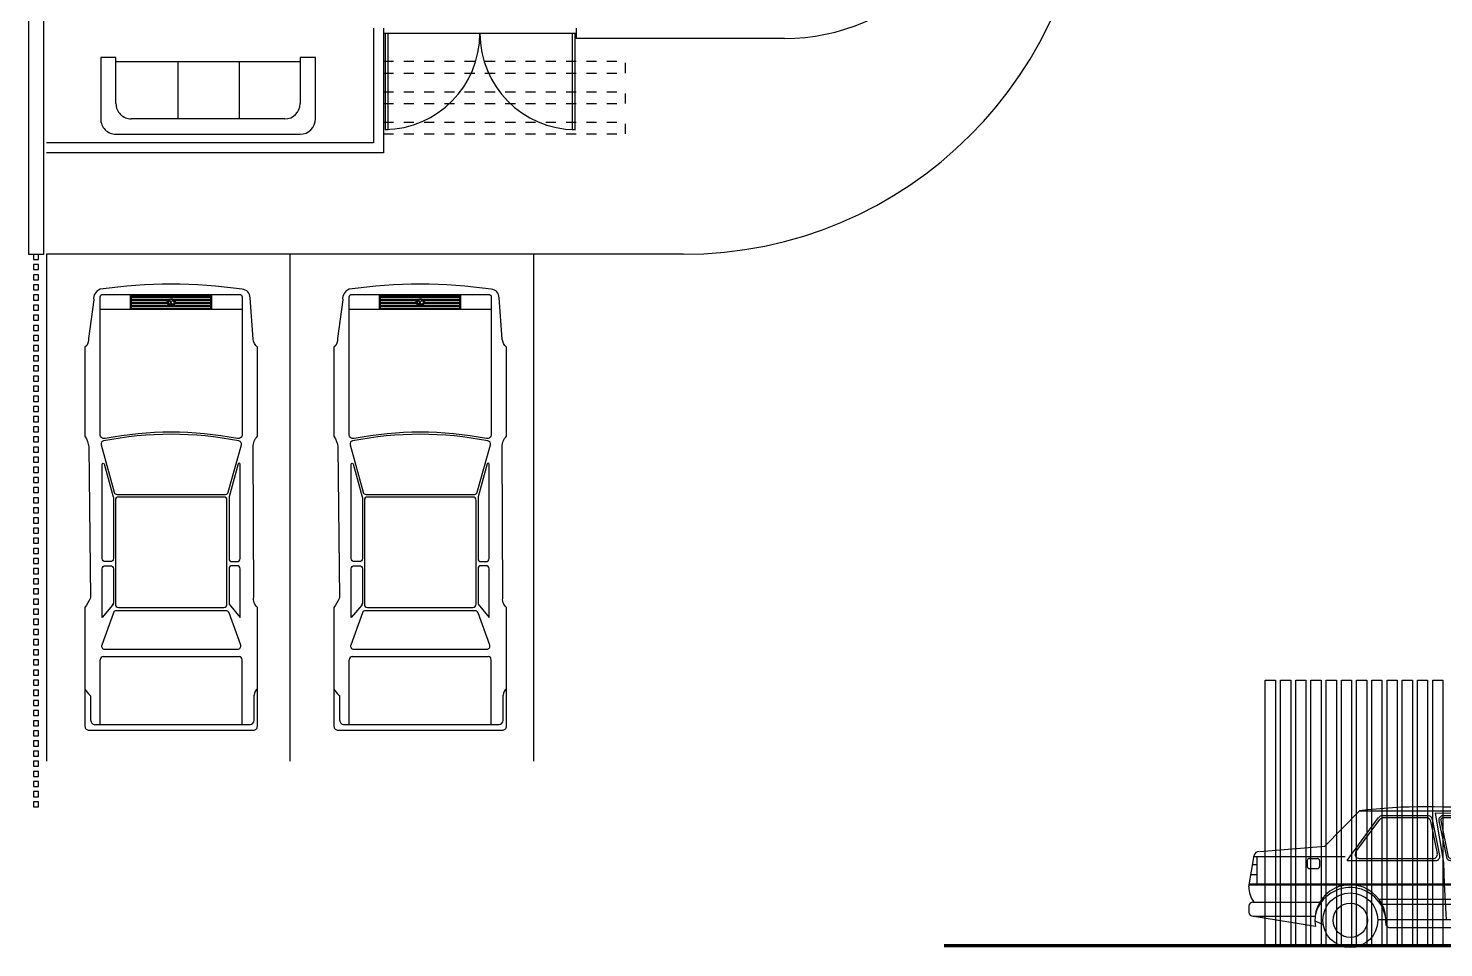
# Model space of a CAD drawing. Header units: millimetres. Extents: x -238.3 to -200.1, y 716.8 to 744.5.
# Drawn here: x -238.35 to -224.39, y 718.33 to 727.4 of the extents above; entities that cross this region are included whole.
import ezdxf

# ---------------------------------------------------------------- set-up
doc = ezdxf.new("R2010")
doc.units = ezdxf.units.MM
doc.header["$LTSCALE"] = 0.25
doc.linetypes.add('5', pattern=[0.32, 0.12, -0.04, 0.12, -0.04])
for name, color, linetype in [('acceso oficinas', 5, 'Continuous'), ('autos', 7, 'Continuous'), ('banqueta ext.', 152, 'Continuous'), ('estacionamiento', 2, 'Continuous'), ('muebles', 128, 'Continuous'), ('muro 1', 216, 'Continuous'), ('muro 2', 142, 'Continuous'), ('reja', 132, 'Continuous'), ('viguetas', 7, 'Continuous')]:
    doc.layers.add(name, color=color, linetype=linetype)
doc.layers.add('linea de tierra', color=7, linetype='Continuous', lineweight=80)

# ---------------------------------------------------------------- blocks, each defined once
blk = doc.blocks.new('s3')
at = {"layer": 'muebles'}
for p, q in [((201.283, 652.29), (200.678, 652.29)), ((200.678, 652.29), (200.678, 652.139)), ((200.678, 652.139), (201.132, 652.139)), ((200.72, 652.139), (200.72, 650.33)), ((201.434, 650.324), (201.434, 652.139)), ((201.283, 651.988), (201.283, 650.475)), ((201.277, 651.54), (200.72, 651.54)), ((200.72, 650.935), (201.277, 650.935)), ((201.132, 650.324), (200.678, 650.324)), ((200.678, 650.324), (200.678, 650.173)), ((200.678, 650.173), (201.283, 650.173))]:
    blk.add_line(p, q, dxfattribs=at)
for centre, start, end in [((201.283, 652.139), 0, 90), ((201.132, 651.988), 0, 90), ((201.132, 650.475), 270, 0), ((201.283, 650.324), 270, 0)]:
    blk.add_arc(centre, 0.151, start, end, dxfattribs=at)
blk = doc.blocks.new('ZJETTAPL')
for p, q in [((0.066, 1.619), (0.066, 0.089)), ((0.066, 1.566), (0.705, 1.566)), ((0.106, 1.659), (0.344, 1.659)), ((0.735, 1.536), (0.735, 0.196)), ((4.159, 0.166), (4.159, 1.566)), ((4.159, 1.266), (4.309, 1.266)), ((4.169, 0.476), (4.169, 1.256)), ((4.169, 1.256), (4.299, 1.256)), ((4.189, 0.476), (4.189, 1.256)), ((4.199, 0.476), (4.199, 1.256)), ((4.219, 0.905), (4.219, 1.256)), ((4.229, 0.909), (4.229, 1.256)), ((4.249, 0.905), (4.249, 1.256)), ((4.259, 0.892), (4.259, 1.256)), ((4.279, 0.476), (4.279, 1.256)), ((4.289, 0.476), (4.289, 1.256)), ((4.299, 0.476), (4.299, 1.256)), ((4.213, 0.857), (4.252, 0.882)), ((4.215, 0.882), (4.251, 0.846)), ((4.251, 0.846), (4.224, 0.835)), ((4.252, 0.882), (4.227, 0.898)), ((4.259, 0.476), (4.259, 0.839)), ((4.219, 0.476), (4.219, 0.826)), ((4.229, 0.476), (4.229, 0.822)), ((4.249, 0.476), (4.249, 0.826)), ((4.159, 0.466), (4.309, 0.466)), ((4.169, 0.476), (4.299, 0.476)), ((0.066, 0.166), (0.705, 0.166)), ((0.106, 0.049), (0.356, 0.049))]:
    blk.add_line(p, q)
for points in [[(1.314, 1.663, -0.040399), (1.221, 1.716), (0.049, 1.716, 0.414214), (0.009, 1.676), (0.009, 0.056, 0.414214), (0.049, 0.016), (1.221, 0.016, -0.281361), (1.323, 0.051), (2.804, 0.058, -0.212318), (2.909, 0.016), (3.789, 0.016, -0.184172), (3.868, 0.058), (4.276, 0.089, 0.412304), (4.359, 0.166, 0.071429), (4.359, 1.566, 0.351324), (4.255, 1.63), (3.873, 1.682, -0.284391), (3.789, 1.716), (2.909, 1.716, -0.0997), (2.804, 1.677)], [(1.702, 1.436, -0.414214), (1.672, 1.466), (1.672, 1.516, -0.414214), (1.702, 1.546), (2.634, 1.546, -0.874628), (2.636, 1.526), (2.31, 1.437, -0.066879), (2.302, 1.436)], [(2.863, 1.534, 0.435419), (2.826, 1.557), (2.358, 1.429, 0.337972), (2.335, 1.4), (2.335, 0.332, 0.337972), (2.358, 0.303), (2.826, 0.174, 0.435419), (2.863, 0.198, 0.097943)], [(4.284, 0.166), (2.926, 0.166, -0.470851), (2.887, 0.213, 0.095001), (2.887, 1.518, -0.470851), (2.926, 1.566), (4.284, 1.566, -0.414214), (4.309, 1.541), (4.309, 0.191, -0.414214)], [(1.251, 0.296), (1.121, 0.186), (1.602, 0.186, 0.414214), (1.632, 0.216), (1.632, 0.266, 0.414214), (1.602, 0.296)], [(1.702, 0.296, 0.414214), (1.672, 0.266), (1.672, 0.216, 0.414214), (1.702, 0.186), (2.634, 0.186, 0.874628), (2.636, 0.206), (2.31, 0.295, 0.066879), (2.302, 0.296)]]:
    blk.add_lwpolyline(points, format="xyb", close=True)
for points in [[(1.188, 0.325), (1.188, 1.407, 0.315355), (1.168, 1.435), (0.849, 1.551, 0.520502), (0.809, 1.523), (0.809, 0.209, 0.520502), (0.849, 0.181), (1.168, 0.296)], [(1.243, 1.443, 0.176757), (1.262, 1.436, -0.176757), (1.243, 1.443), (1.121, 1.546), (1.602, 1.546, -0.414214), (1.632, 1.516), (1.632, 1.466, -0.414214), (1.602, 1.436), (1.262, 1.436)], [(1.221, 1.386), (1.221, 0.346, 0.414214), (1.251, 0.316), (2.279, 0.316, 0.414214), (2.309, 0.346), (2.309, 1.386, 0.414214), (2.279, 1.416), (1.251, 1.416)], [(4.257, 0.836, 0.259187), (4.257, 0.895, 0.583967), (4.21, 0.895, 0.259397), (4.21, 0.836, 0.588403), (4.258, 0.836, 0.588403)], [(4.249, 0.841, 0.259126), (4.249, 0.89, 0.582877), (4.219, 0.891, 0.259126), (4.219, 0.841, 0.588403), (4.249, 0.841)]]:
    blk.add_lwpolyline(points, format="xyb")
for centre, radius, start, end in [((0.484, 1.565), 0.164, 112.9496, 143.0423), ((0.106, 1.619), 0.04, 90, 180), ((0.344, 1.669), 0.01, 270, 323.0423), ((0.705, 1.536), 0.03, 0, 90), ((1.251, 1.386), 0.03, 90, 180), ((2.279, 1.386), 0.03, 0, 90), ((1.158, 0.325), 0.03, 289.9883, 0), ((0.705, 0.196), 0.03, 270, 0), ((0.106, 0.089), 0.04, 180, 270), ((0.35, -0.046), 0.095, 40.5537, 86.2571)]:
    blk.add_arc(centre, radius, start, end)
blk = doc.blocks.new('ZJETTAAL')
for p, q in [((-0.25, 1), (0.09, 1.35)), ((-0.031, 0.86), (0.279, 1.284)), ((0.055, 0.944), (0.29, 1.264)), ((0.09, 1.35), (1.4, 1.35)), ((0.769, 1.3), (0.312, 1.3)), ((0.753, 1.28), (0.322, 1.28)), ((0.882, 0.908), (0.809, 1.268)), ((1.398, 1.324), (0.835, 1.326)), ((0.835, 1.326), (0.919, 0.839)), ((1.398, 1.324), (1.95, 0.858)), ((1.4, 1.35), (1.95, 0.9)), ((0.858, 0.928), (0.792, 1.248)), ((-0.892, 0.95), (-0.25, 1)), ((-1, 0.6), (-0.949, 0.908)), ((-0.95, 0.9), (-0.05, 0.9)), ((-0.92, 0.62), (-0.918, 0.9)), ((-0.424, 0.86), (-0.424, 0.8)), ((-0.404, 0.88), (-0.324, 0.88)), ((-0.304, 0.86), (-0.304, 0.8)), ((-0.031, 0.86), (0.843, 0.86)), ((0.088, 0.88), (0.818, 0.88)), ((0.919, 0.839), (0.924, 0.63)), ((1.95, 0.9), (2.045, 0.885)), ((1.963, 0.838), (2.008, 0.66)), ((2.063, 0.883), (3.027, 0.732)), ((-0.98, 0.72), (-0.919, 0.72)), ((-0.963, 0.82), (-0.919, 0.82)), ((-0.404, 0.78), (-0.324, 0.78)), ((1.165, 0.791), (1.009, 0.791)), ((1.009, 0.791), (1.009, 0.742)), ((1.009, 0.742), (1.05, 0.742)), ((1.034, 0.767), (1.165, 0.767)), ((1.165, 0.767), (1.165, 0.791)), ((3.04, 0.719), (3.107, 0.479)), ((3.053, 0.71), (3.116, 0.483)), ((-1, 0.63), (3.065, 0.63)), ((-1, 0.62), (3.068, 0.62)), ((-1, 0.62), (3.068, 0.62)), ((-1, 0.6), (-1, 0.578)), ((0.924, 0.63), (0.944, 0.279)), ((2.008, 0.66), (1.959, 0.279)), ((3.068, 0.694), (3.123, 0.498)), ((-0.96, 0.45), (-0.3, 0.45)), ((0.281, 0.479), (2.082, 0.479)), ((0.312, 0.429), (2.052, 0.429)), ((2.645, 0.479), (3.107, 0.479)), ((2.676, 0.429), (3.173, 0.429)), ((3.107, 0.479), (3.107, 0.429)), ((-1, 0.41), (-1, 0.35)), ((-0.345, 0.21), (-0.971, 0.312)), ((-0.96, 0.31), (-0.348, 0.31)), ((2.713, 0.292), (2.634, 0.26)), ((3.207, 0.393), (3.207, 0.312)), ((-0.35, 0.264), (-0.267, 0.23)), ((0.27, 0.279), (2.014, 0.279)), ((0.389, 0.199), (1.975, 0.199)), ((2.695, 0.113), (3.17, 0.279)), ((2.717, 0.279), (3.17, 0.279))]:
    blk.add_line(p, q)
for points in [[(1.389, 1.3), (0.912, 1.3, 0.474485), (0.873, 1.252), (0.947, 0.892, 0.356405), (0.986, 0.86), (1.796, 0.86, 0.690571), (1.823, 0.93), (1.416, 1.29)], [(1.389, 1.28), (0.912, 1.28, 0.474485), (0.893, 1.256), (0.966, 0.896, 0.356405), (0.986, 0.88), (1.796, 0.88, 0.690571), (1.809, 0.915), (1.402, 1.275)]]:
    blk.add_lwpolyline(points, format="xyb")
for centre, radius in [((1.042, 0.685), 0.0164), ((0, 0.27), 0.27), ((0, 0.27), 0.17), ((2.364, 0.27), 0.271), ((2.364, 0.27), 0.17)]:
    blk.add_circle(centre, radius)
for centre, radius, start, end in [((0.745, -3.993), 5.383, 83.0107, 96.9893), ((0.312, 1.26), 0.04, 90, 143.7894), ((0.322, 1.24), 0.04, 90, 143.7894), ((0.753, 1.24), 0.04, 11.5346, 90), ((0.769, 1.26), 0.04, 11.5346, 90), ((1.389, 1.26), 0.04, 48.5113, 90), ((1.389, 1.26), 0.04, 48.5113, 90), ((-0.899, 0.9), 0.05, 90, 170.5377), ((-0.404, 0.86), 0.02, 90, 180), ((-0.324, 0.86), 0.02, 0, 90), ((0.088, 0.92), 0.04, 143.7894, 270), ((0.087, 0.9), 0.04, 265.5399, 270), ((0.818, 0.92), 0.04, 270, 11.5346), ((0.843, 0.9), 0.04, 270, 11.5346), ((1.924, 0.828), 0.04, 14.1505, 49.843), ((2.054, 0.881), 0.00994, 10.192, 152.0163), ((-0.404, 0.8), 0.02, 180, 270), ((-0.324, 0.8), 0.02, 270, 0), ((3.019, 0.71), 0.0235, 8.8864, 70.2286), ((3.041, 0.684), 0.0284, 20.325, 88.5834), ((-0.783, 0.589), 0.217, 177.1013, 219.7686), ((0, 0.27), 0.35, 355.3433, 189.8709), ((-0.001, 0.239), 0.354, 6.431, 168.3716), ((2.364, 0.27), 0.35, 3.6933, 184.6565), ((2.364, 0.236), 0.353, 339.5717, 173.0772), ((-0.96, 0.41), 0.04, 90, 180), ((3.105, 0.496), 0.0177, 277.1158, 26.5262), ((3.168, 0.389), 0.0396, 4.5879, 82.6045), ((-0.96, 0.35), 0.04, 180, 270), ((3.157, 0.33), 0.0526, 283.7097, 340.6611), ((0.389, 0.239), 0.04, 175.3433, 270), ((1.975, 0.239), 0.04, 270, 4.6565)]:
    blk.add_arc(centre, radius, start, end)

msp = doc.modelspace()

# ---------------------------------------------------------------- linework, layer by layer
at = {"layer": 'acceso oficinas', "ltscale": 0.25}
msp.add_line((-232.945, 727.351), (-234.845, 727.351), dxfattribs=at)
for points in [[(-234.829, 727.351), (-234.829, 726.401), (-234.799, 726.401), (-234.799, 727.351)], [(-232.984, 727.351), (-232.984, 726.401), (-232.954, 726.401), (-232.954, 727.351)]]:
    msp.add_lwpolyline(points, dxfattribs=at)
for centre, start, end in [((-234.845, 727.351), 270.9665, 0), ((-232.945, 727.351), 180, 269.4798)]:
    msp.add_arc(centre, 0.95, start, end, dxfattribs=at)
at = {"layer": 'banqueta ext.', "ltscale": 0.25}
msp.add_line((-231.892, 725.171), (-238.167, 725.171), dxfattribs=at)
msp.add_arc((-231.892, 729.171), 4, 270, 0, dxfattribs=at)
at = {"layer": 'estacionamiento', "ltscale": 0.25}
for p, q in [((-238.167, 725.171), (-238.167, 720.171)), ((-235.767, 725.171), (-235.767, 720.171)), ((-233.367, 725.171), (-233.367, 720.171))]:
    msp.add_line(p, q, dxfattribs=at)
at = {"layer": 'linea de tierra', "ltscale": 0.25}
msp.add_line((-229.319, 718.351), (-200.06, 718.351), dxfattribs=at)
at = {"layer": 'muro 1'}
for p, q in [((-238.346, 734.056), (-238.346, 725.17)), ((-238.196, 733.994), (-238.196, 725.17))]:
    msp.add_line(p, q, dxfattribs=at)
at = {"layer": 'muro 1', "ltscale": 0.5}
msp.add_line((-238.196, 725.17), (-238.346, 725.17), dxfattribs=at)
at = {"layer": 'muro 2', "ltscale": 0.25}
for p, q in [((-234.945, 727.401), (-234.945, 726.271)), ((-234.845, 727.401), (-234.845, 726.171)), ((-232.945, 727.401), (-232.945, 727.301)), ((-230.892, 727.301), (-232.945, 727.301)), ((-234.945, 726.271), (-238.167, 726.271)), ((-234.845, 726.171), (-238.167, 726.171))]:
    msp.add_line(p, q, dxfattribs=at)
at = {"layer": 'muro 2', "ltscale": 0.5}
for points in [[(-238.296, 725.12), (-238.246, 725.12), (-238.246, 725.17), (-238.296, 725.17), (-238.296, 725.12)], [(-238.296, 725.02), (-238.246, 725.02), (-238.246, 725.07), (-238.296, 725.07), (-238.296, 725.02)], [(-238.296, 724.92), (-238.246, 724.92), (-238.246, 724.97), (-238.296, 724.97), (-238.296, 724.92)], [(-238.296, 724.82), (-238.246, 724.82), (-238.246, 724.87), (-238.296, 724.87), (-238.296, 724.82)], [(-238.296, 724.72), (-238.246, 724.72), (-238.246, 724.77), (-238.296, 724.77), (-238.296, 724.72)], [(-238.296, 724.62), (-238.246, 724.62), (-238.246, 724.67), (-238.296, 724.67), (-238.296, 724.62)], [(-238.296, 724.52), (-238.246, 724.52), (-238.246, 724.57), (-238.296, 724.57), (-238.296, 724.52)], [(-238.296, 724.42), (-238.246, 724.42), (-238.246, 724.47), (-238.296, 724.47), (-238.296, 724.42)], [(-238.296, 724.32), (-238.246, 724.32), (-238.246, 724.37), (-238.296, 724.37), (-238.296, 724.32)], [(-238.296, 724.22), (-238.246, 724.22), (-238.246, 724.27), (-238.296, 724.27), (-238.296, 724.22)], [(-238.296, 724.12), (-238.246, 724.12), (-238.246, 724.17), (-238.296, 724.17), (-238.296, 724.12)], [(-238.296, 724.02), (-238.246, 724.02), (-238.246, 724.07), (-238.296, 724.07), (-238.296, 724.02)], [(-238.296, 723.92), (-238.246, 723.92), (-238.246, 723.97), (-238.296, 723.97), (-238.296, 723.92)], [(-238.296, 723.82), (-238.246, 723.82), (-238.246, 723.87), (-238.296, 723.87), (-238.296, 723.82)], [(-238.296, 723.72), (-238.246, 723.72), (-238.246, 723.77), (-238.296, 723.77), (-238.296, 723.72)], [(-238.296, 723.62), (-238.246, 723.62), (-238.246, 723.67), (-238.296, 723.67), (-238.296, 723.62)], [(-238.296, 723.52), (-238.246, 723.52), (-238.246, 723.57), (-238.296, 723.57), (-238.296, 723.52)], [(-238.296, 723.42), (-238.246, 723.42), (-238.246, 723.47), (-238.296, 723.47), (-238.296, 723.42)], [(-238.296, 723.32), (-238.246, 723.32), (-238.246, 723.37), (-238.296, 723.37), (-238.296, 723.32)], [(-238.296, 723.22), (-238.246, 723.22), (-238.246, 723.27), (-238.296, 723.27), (-238.296, 723.22)], [(-238.296, 723.12), (-238.246, 723.12), (-238.246, 723.17), (-238.296, 723.17), (-238.296, 723.12)], [(-238.296, 723.02), (-238.246, 723.02), (-238.246, 723.07), (-238.296, 723.07), (-238.296, 723.02)], [(-238.296, 722.92), (-238.246, 722.92), (-238.246, 722.97), (-238.296, 722.97), (-238.296, 722.92)], [(-238.296, 722.82), (-238.246, 722.82), (-238.246, 722.87), (-238.296, 722.87), (-238.296, 722.82)], [(-238.296, 722.72), (-238.246, 722.72), (-238.246, 722.77), (-238.296, 722.77), (-238.296, 722.72)], [(-238.296, 722.62), (-238.246, 722.62), (-238.246, 722.67), (-238.296, 722.67), (-238.296, 722.62)], [(-238.296, 722.52), (-238.246, 722.52), (-238.246, 722.57), (-238.296, 722.57), (-238.296, 722.52)], [(-238.296, 722.42), (-238.246, 722.42), (-238.246, 722.47), (-238.296, 722.47), (-238.296, 722.42)], [(-238.296, 722.32), (-238.246, 722.32), (-238.246, 722.37), (-238.296, 722.37), (-238.296, 722.32)], [(-238.296, 722.22), (-238.246, 722.22), (-238.246, 722.27), (-238.296, 722.27), (-238.296, 722.22)], [(-238.296, 722.12), (-238.246, 722.12), (-238.246, 722.17), (-238.296, 722.17), (-238.296, 722.12)], [(-238.296, 722.02), (-238.246, 722.02), (-238.246, 722.07), (-238.296, 722.07), (-238.296, 722.02)], [(-238.296, 721.92), (-238.246, 721.92), (-238.246, 721.97), (-238.296, 721.97), (-238.296, 721.92)], [(-238.296, 721.82), (-238.246, 721.82), (-238.246, 721.87), (-238.296, 721.87), (-238.296, 721.82)], [(-238.296, 721.72), (-238.246, 721.72), (-238.246, 721.77), (-238.296, 721.77), (-238.296, 721.72)], [(-238.296, 721.62), (-238.246, 721.62), (-238.246, 721.67), (-238.296, 721.67), (-238.296, 721.62)], [(-238.296, 721.52), (-238.246, 721.52), (-238.246, 721.57), (-238.296, 721.57), (-238.296, 721.52)], [(-238.296, 721.42), (-238.246, 721.42), (-238.246, 721.47), (-238.296, 721.47), (-238.296, 721.42)], [(-238.296, 721.32), (-238.246, 721.32), (-238.246, 721.37), (-238.296, 721.37), (-238.296, 721.32)], [(-238.296, 721.22), (-238.246, 721.22), (-238.246, 721.27), (-238.296, 721.27), (-238.296, 721.22)], [(-238.296, 721.12), (-238.246, 721.12), (-238.246, 721.17), (-238.296, 721.17), (-238.296, 721.12)], [(-238.296, 721.02), (-238.246, 721.02), (-238.246, 721.07), (-238.296, 721.07), (-238.296, 721.02)], [(-238.296, 720.92), (-238.246, 720.92), (-238.246, 720.97), (-238.296, 720.97), (-238.296, 720.92)], [(-238.296, 720.82), (-238.246, 720.82), (-238.246, 720.87), (-238.296, 720.87), (-238.296, 720.82)], [(-238.296, 720.72), (-238.246, 720.72), (-238.246, 720.77), (-238.296, 720.77), (-238.296, 720.72)], [(-238.296, 720.62), (-238.246, 720.62), (-238.246, 720.67), (-238.296, 720.67), (-238.296, 720.62)], [(-238.296, 720.52), (-238.246, 720.52), (-238.246, 720.57), (-238.296, 720.57), (-238.296, 720.52)], [(-238.296, 720.42), (-238.246, 720.42), (-238.246, 720.47), (-238.296, 720.47), (-238.296, 720.42)], [(-238.296, 720.32), (-238.246, 720.32), (-238.246, 720.37), (-238.296, 720.37), (-238.296, 720.32)], [(-238.296, 720.22), (-238.246, 720.22), (-238.246, 720.27), (-238.296, 720.27), (-238.296, 720.22)], [(-238.296, 720.12), (-238.246, 720.12), (-238.246, 720.17), (-238.296, 720.17), (-238.296, 720.12)], [(-238.296, 720.02), (-238.246, 720.02), (-238.246, 720.07), (-238.296, 720.07), (-238.296, 720.02)], [(-238.296, 719.92), (-238.246, 719.92), (-238.246, 719.97), (-238.296, 719.97), (-238.296, 719.92)], [(-238.296, 719.82), (-238.246, 719.82), (-238.246, 719.87), (-238.296, 719.87), (-238.296, 719.82)], [(-238.296, 719.72), (-238.246, 719.72), (-238.246, 719.77), (-238.296, 719.77), (-238.296, 719.72)]]:
    msp.add_lwpolyline(points, dxfattribs=at)
at = {"layer": 'muro 2', "ltscale": 0.25}
msp.add_arc((-230.892, 729.301), 2, 270, 360, dxfattribs=at)
at = {"layer": 'reja', "ltscale": 0.25}
for p, q in [((-224.952, 720.971), (-224.852, 720.971)), ((-224.802, 720.971), (-224.702, 720.971)), ((-224.652, 720.971), (-224.552, 720.971)), ((-224.502, 720.971), (-224.402, 720.971))]:
    msp.add_line(p, q, dxfattribs=at)
at = {"layer": 'reja', "ltscale": 0.005}
for p, q in [((-224.952, 718.351), (-224.952, 720.971)), ((-224.852, 720.971), (-224.852, 718.351)), ((-224.802, 718.351), (-224.802, 720.971)), ((-224.702, 720.971), (-224.702, 718.351)), ((-224.652, 718.351), (-224.652, 720.971)), ((-224.552, 720.971), (-224.552, 718.351)), ((-224.502, 718.351), (-224.502, 720.971)), ((-224.402, 720.971), (-224.402, 718.351))]:
    msp.add_line(p, q, dxfattribs=at)
for points in [[(-226.152, 718.351), (-226.152, 720.971), (-226.052, 720.971), (-226.052, 718.351)], [(-226.002, 718.351), (-226.002, 720.971), (-225.902, 720.971), (-225.902, 718.351)], [(-225.852, 718.351), (-225.852, 720.971), (-225.752, 720.971), (-225.752, 718.351)], [(-225.702, 718.351), (-225.702, 720.971), (-225.602, 720.971), (-225.602, 718.351)], [(-225.552, 718.351), (-225.552, 720.971), (-225.452, 720.971), (-225.452, 718.351)], [(-225.402, 718.351), (-225.402, 720.971), (-225.302, 720.971), (-225.302, 718.351)], [(-225.252, 718.351), (-225.252, 720.971), (-225.152, 720.971), (-225.152, 718.351)], [(-225.102, 718.351), (-225.102, 720.971), (-225.002, 720.971), (-225.002, 718.351)]]:
    msp.add_lwpolyline(points, dxfattribs=at)
at = {"layer": 'viguetas', "linetype": '5', "ltscale": 0.25}
for p, q in [((-234.845, 727.075), (-232.46, 727.075)), ((-234.845, 726.959), (-232.46, 726.959)), ((-232.46, 726.959), (-232.46, 727.075)), ((-234.845, 726.775), (-232.46, 726.775)), ((-232.46, 726.659), (-232.46, 726.775)), ((-234.845, 726.659), (-232.46, 726.659)), ((-234.845, 726.475), (-232.46, 726.475)), ((-232.46, 726.359), (-232.46, 726.475)), ((-234.845, 726.359), (-232.46, 726.359))]:
    msp.add_line(p, q, dxfattribs=at)

# ---------------------------------------------------------------- block references
at = {"layer": 'autos', "ltscale": 0.25}
msp.add_blockref('ZJETTAAL', (-225.314, 718.331), dxfattribs=at)
at = {"layer": 'muro 2', "ltscale": 0.25, "rotation": 270}
msp.add_blockref('s3', (-887.806, 927.79), dxfattribs=at)
at = {"layer": 'muro 2', "ltscale": 0.5, "rotation": 89.99999999999999}
for p in [(-236.072, 720.467), (-233.617, 720.467)]:
    msp.add_blockref('ZJETTAPL', p, dxfattribs=at)

doc.saveas('drawing.dxf')
